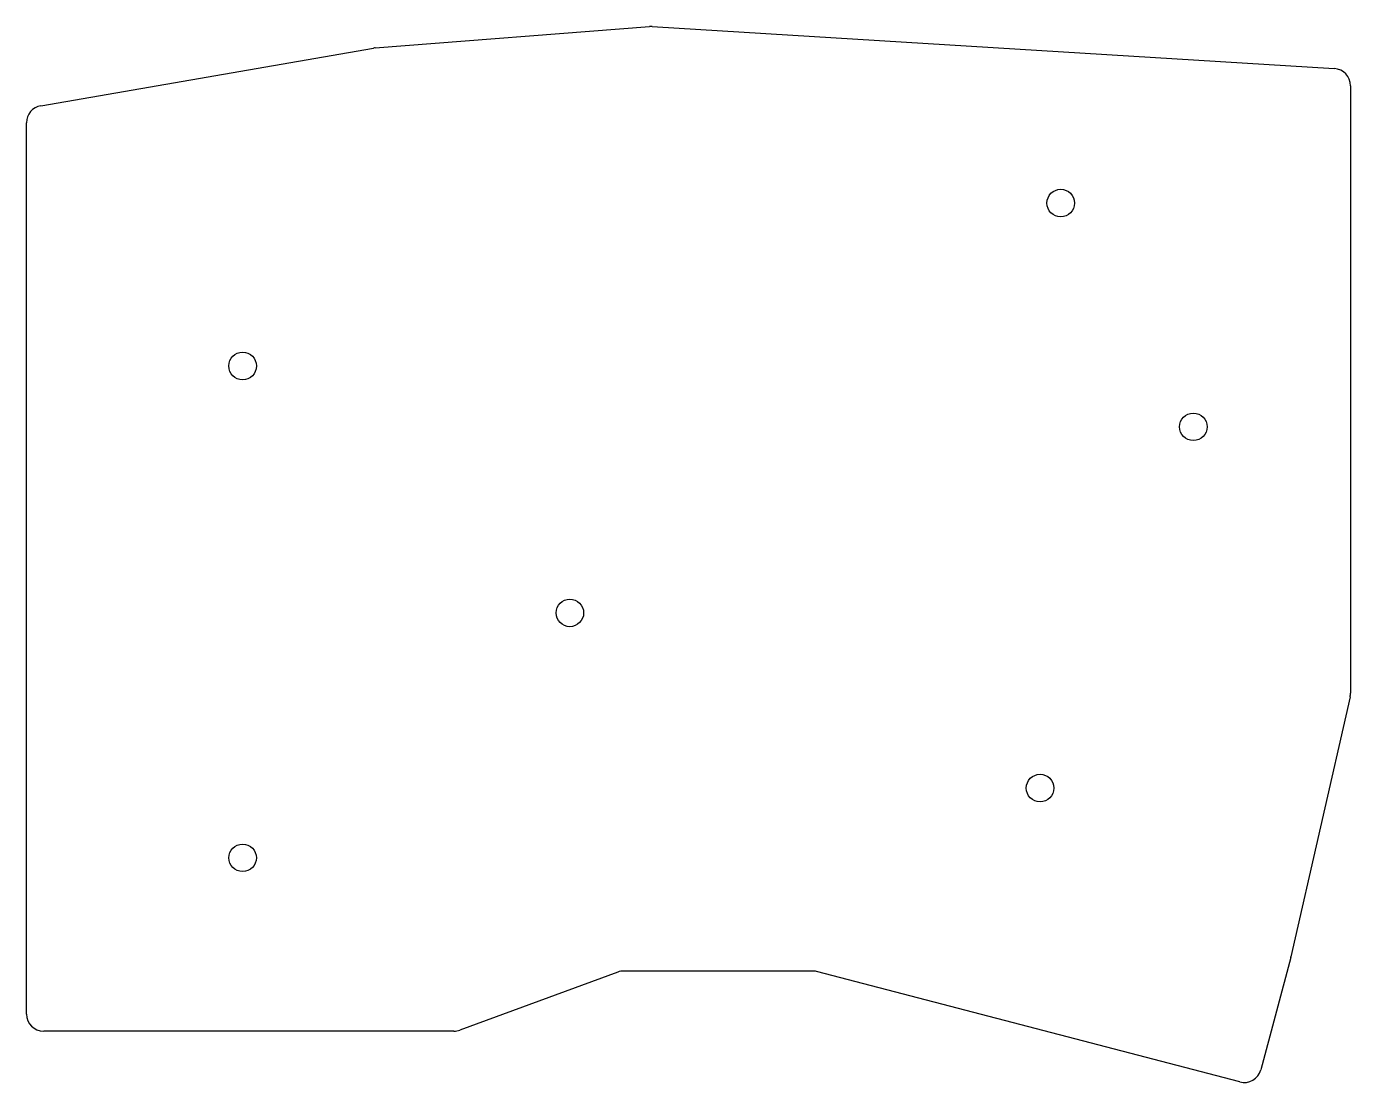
# Model space of a CAD drawing. Header units: millimetres. Extents: x 84 to 238, y -171 to -49.
import ezdxf

# ---------------------------------------------------------------- set-up
doc = ezdxf.new("R2010")
doc.units = ezdxf.units.MM

msp = doc.modelspace()

# ---------------------------------------------------------------- linework, layer by layer
for p, q in [((124.99, -51.27), (156.86, -48.79)), ((157.14, -48.78), (236.37, -53.66)), ((86.16, -57.99), (124.81, -51.29)), ((238.25, -55.66), (238.25, -126.23)), ((84.5, -163.53), (84.5, -59.96)), ((238.2, -126.67), (231.33, -156.89)), ((231.31, -156.97), (227.82, -170.01)), ((153.17, -158.65), (134.83, -165.4)), ((175.74, -158.53), (153.86, -158.53)), ((225.38, -171.42), (176.25, -158.59)), ((134.14, -165.53), (86.5, -165.53))]:
    msp.add_line(p, q)
for centre in [(204.6, -69.3), (109.6, -88.23), (220, -95.3), (147.6, -116.92), (202.2, -137.27), (109.6, -145.38)]:
    msp.add_circle(centre, 1.6)
for centre, start, end in [((157.02, -50.78), 86.4785, 94.4533), ((125.15, -53.26), 94.4533, 99.8299), ((236.25, -55.66), 0, 86.4785), ((86.5, -59.96), 99.8299, 180), ((236.25, -126.23), 347.1985, 0), ((229.38, -156.45), 345, 347.1985), ((153.86, -160.53), 90, 110.2249), ((175.74, -160.53), 75.3624, 90), ((86.5, -163.53), 180, 270), ((134.14, -163.53), 270, 290.2249), ((225.89, -169.49), 255.3624, 345)]:
    msp.add_arc(centre, 2, start, end)

doc.saveas('drawing.dxf')
